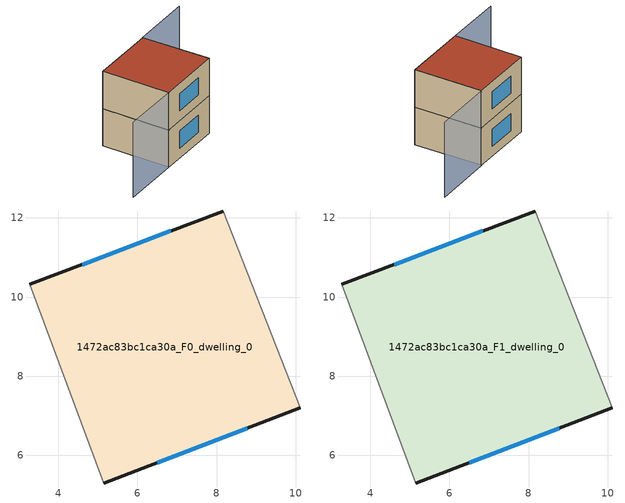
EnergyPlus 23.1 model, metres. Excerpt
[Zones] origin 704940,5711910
1472ac83bc1ca30a_F0_dwelling_0
 floor ground (EU_floor_Construction): 8.17,12.18 10.12,7.2 5.15,5.3 3.28,10.32 z0
 wall outside (EU_wall_Construction): 8.17,12.18 3.28,10.32 / 5.15,5.3 10.12,7.2 z0:3
 wall adiabatic (EU_wall_Construction): 10.12,7.2 8.17,12.18 / 3.28,10.32 5.15,5.3 z0:3
 window (EU_Window_Construction): 6.85,11.67 4.6,10.82 / 6.5,5.81 8.78,6.69 z0.81:2.19
1472ac83bc1ca30a_F1_dwelling_0
 floor to 1472ac83bc1ca30a_F0_dwelling_0 (EU_floor_Construction): 8.17,12.18 10.12,7.2 5.15,5.3 3.27,10.32 z3
 wall outside (EU_wall_Construction): 8.17,12.18 3.28,10.32 / 5.15,5.3 10.12,7.2 z3:6
 wall adiabatic (EU_wall_Construction): 10.12,7.2 8.17,12.18 / 3.28,10.32 5.15,5.3 z3:6
 window (EU_Window_Construction): 6.85,11.67 4.6,10.82 / 6.5,5.81 8.78,6.69 z3.81:5.19
 roof outside (EU_roof_Construction): 10.12,7.2 8.17,12.18 3.28,10.32 5.15,5.3 z6
shading: 3.28,10.32 5.16,5.29 / 5.16,5.29 0.82,3.67 / 10.12,7.2 8.15,12.18 / 8.15,12.18 12.7,13.98 z0:6
[Building]
EU S2 Campaign: North Axis=0; Terrain=City; Solar Distribution=FullExterior
[Site:Location]
London: Latitude=51.5; Longitude=-0.5; Time Zone=0; Elevation=25
[SizingPeriod:WeatherFileDays]
AnnualSizingPeriod: Begin Month=1; Begin Day of Month=1; End Month=12; End Day of Month=31; Day of Week for Start Day=Monday; Use Weather File Daylight Saving Period=No; Use Weather File Rain and Snow Indicators=No
[MATERIAL]
EU_InternalMass_Material: Roughness=MediumRough; Thickness=0.1; Conductivity=1; Density=1800; Specific Heat=900; Thermal Absorptance=0.9; Solar Absorptance=0.7; Visible Absorptance=0.7
[MATERIAL:NOMASS] Roughness=MediumRough; Thermal Absorptance=0.9; Solar Absorptance=0.7; Visible Absorptance=0.7
Name | Thermal Resistance
EU_wall_NoMass | 0.727863
EU_roof_NoMass | 0.773354
EU_floor_NoMass | 1.79329
[WINDOWMATERIAL:SIMPLEGLAZINGSYSTEM]
EU_Window_SimpleGlazing: UFactor=2.58614; Solar Heat Gain Coefficient=0.76; Visible Transmittance=0.76
[CONSTRUCTION]
EU_wall_Construction: EU_wall_NoMass
EU_roof_Construction: EU_roof_NoMass
EU_floor_Construction: EU_floor_NoMass
EU_Window_Construction: EU_Window_SimpleGlazing
EU_InternalMass_Construction: EU_InternalMass_Material
[ZONE] Type=1; Multiplier=1; Ceiling Height=autocalculate; Volume=84.75; Floor Area=autocalculate; Part of Total Floor Area=Yes
1472ac83bc1ca30a_F0_dwelling_0; 1472ac83bc1ca30a_F1_dwelling_0
[INTERNALMASS] Construction=EU_InternalMass_Construction; Surface Area=28.2502
Name | Zone or ZoneList
1472ac83bc1ca30a_F0_dwelling_0_EU_InternalMass | 1472ac83bc1ca30a_F0_dwelling_0
1472ac83bc1ca30a_F1_dwelling_0_EU_InternalMass | 1472ac83bc1ca30a_F1_dwelling_0
[OTHEREQUIPMENT] Fuel Type=Electricity; Design Level Calculation Method=Watts/Area; Power per Zone Floor Area=1; Fraction Latent=0; Fraction Radiant=0; Fraction Lost=0; Carbon Dioxide Generation Rate=0; EndUse Subcategory=EU_Step8_InternalGains
Name | Zone or ZoneList or Space or SpaceList | Schedule
EU_Step8_InternalGain_1472ac83bc1ca30a_F0_dwelling_0_f000 | 1472ac83bc1ca30a_F0_dwelling_0 | EU_Step8_GainSchedule_1472ac83bc1ca30a_F0_dwelling_0_f000
EU_Step8_InternalGain_1472ac83bc1ca30a_F1_dwelling_0_f000 | 1472ac83bc1ca30a_F1_dwelling_0 | EU_Step8_GainSchedule_1472ac83bc1ca30a_F1_dwelling_0_f000
[ZONEVENTILATION:DESIGNFLOWRATE] Schedule=EU_AlwaysOn; Design Flow Rate Calculation Method=AirChanges/Hour; Air Changes per Hour=0.484901; Ventilation Type=Natural; Fan Pressure Rise=0; Fan Total Efficiency=1; Constant Term Coefficient=1; Temperature Term Coefficient=0; Velocity Term Coefficient=0; Velocity Squared Term Coefficient=0; Minimum Indoor Temperature=-100; Maximum Indoor Temperature=100; Delta Temperature=-100; Minimum Outdoor Temperature=-100; Maximum Outdoor Temperature=100; Maximum Wind Speed=40
Name | Zone or ZoneList or Space or SpaceList
EU_ConstantAir_1472ac83bc1ca30a_F0_dwelling_0 | 1472ac83bc1ca30a_F0_dwelling_0
EU_ConstantAir_1472ac83bc1ca30a_F1_dwelling_0 | 1472ac83bc1ca30a_F1_dwelling_0
[HVACTEMPLATE:THERMOSTAT] Constant Heating Setpoint=20; Constant Cooling Setpoint=50
EU_HeatOnly_1472ac83bc1ca30a_F0_dwelling_0; EU_HeatOnly_1472ac83bc1ca30a_F1_dwelling_0
[HVACTEMPLATE:ZONE:IDEALLOADSAIRSYSTEM] System Availability Schedule=EU_AlwaysOn; Maximum Heating Supply Air Temperature=50; Minimum Cooling Supply Air Temperature=13; Maximum Heating Supply Air Humidity Ratio=0.0156; Minimum Cooling Supply Air Humidity Ratio=0.0077; Heating Limit=NoLimit; Cooling Limit=NoLimit; Heating Availability Schedule=EU_AlwaysOn; Cooling Availability Schedule=EU_CoolingOff; Dehumidification Control Type=ConstantSensibleHeatRatio; Cooling Sensible Heat Ratio=0.7; Dehumidification Setpoint=60; Humidification Control Type=None; Humidification Setpoint=30; Outdoor Air Method=None; Outdoor Air Flow Rate per Person=0.00944; Outdoor Air Flow Rate per Zone Floor Area=0; Outdoor Air Flow Rate per Zone=0; Demand Controlled Ventilation Type=None; Outdoor Air Economizer Type=NoEconomizer; Heat Recovery Type=None; Sensible Heat Recovery Effectiveness=0.7; Latent Heat Recovery Effectiveness=0.65
Name | Template Thermostat
1472ac83bc1ca30a_F0_dwelling_0 | EU_HeatOnly_1472ac83bc1ca30a_F0_dwelling_0
1472ac83bc1ca30a_F1_dwelling_0 | EU_HeatOnly_1472ac83bc1ca30a_F1_dwelling_0
[SIZING:ZONE] Zone Cooling Design Supply Air Temperature Input Method=SupplyAirTemperature; Zone Cooling Design Supply Air Temperature=13; Zone Heating Design Supply Air Temperature Input Method=SupplyAirTemperature; Zone Heating Design Supply Air Temperature=50; Zone Cooling Design Supply Air Humidity Ratio=0.008; Zone Heating Design Supply Air Humidity Ratio=0.008; Cooling Design Air Flow Method=DesignDay; Cooling Design Air Flow Rate=0; Cooling Minimum Air Flow per Zone Floor Area=0.000762; Cooling Minimum Air Flow=0; Cooling Minimum Air Flow Fraction=0.2; Heating Design Air Flow Method=DesignDay; Heating Design Air Flow Rate=0; Heating Maximum Air Flow per Zone Floor Area=0.002032; Heating Maximum Air Flow=0.141576; Heating Maximum Air Flow Fraction=0.3; Account for Dedicated Outdoor Air System=No; Dedicated Outdoor Air System Control Strategy=NeutralSupplyAir; Dedicated Outdoor Air Low Setpoint Temperature for Design=autosize; Dedicated Outdoor Air High Setpoint Temperature for Design=autosize; Zone Load Sizing Method=Sensible Load Only No Latent Load; Zone Latent Cooling Design Supply Air Humidity Ratio Input Method=HumidityRatioDifference; Zone Cooling Design Supply Air Humidity Ratio Difference=0.005; Zone Latent Heating Design Supply Air Humidity Ratio Input Method=HumidityRatioDifference; Zone Humidification Design Supply Air Humidity Ratio Difference=0.005
1472ac83bc1ca30a_F0_dwelling_0; 1472ac83bc1ca30a_F1_dwelling_0
[SCHEDULE:CONSTANT]
Name | Hourly Value
EU_AlwaysOn | 1
EU_CoolingOff | 0
[SCHEDULE:FILE] Column Number=1; Rows to Skip at Top=0; Number of Hours of Data=8760; Column Separator=Comma; Interpolate to Timestep=No; Minutes per Item=60; Adjust Schedule for Daylight Savings=Yes
Name | File
EU_Step8_GainSchedule_1472ac83bc1ca30a_F0_dwelling_0_f000 | ../../schedules/1472ac83bc1ca30a/1472ac83bc1ca30a_F0_dwelling_0_f000_gain.csv
EU_Step8_GainSchedule_1472ac83bc1ca30a_F1_dwelling_0_f000 | ../../schedules/1472ac83bc1ca30a/1472ac83bc1ca30a_F1_dwelling_0_f000_gain.csv
